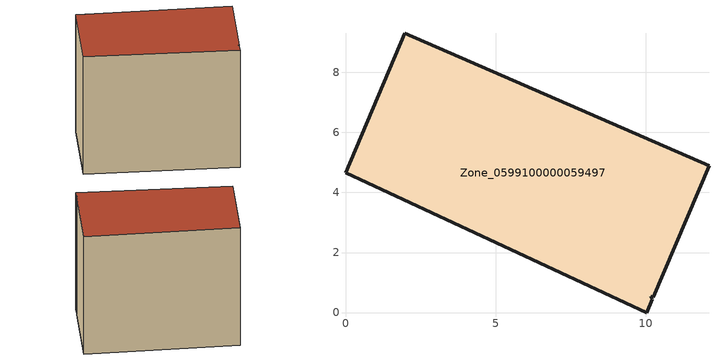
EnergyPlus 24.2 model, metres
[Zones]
Zone_0599100000059497
 floor ground (C_G): 10.22,0.44 10.03,0 0,4.65 1.97,9.3 12.11,4.89 10.25,0.52 10.17,0.55 z0
 wall outside (C_F): 10.03,0 10.22,0.44 10.17,0.55 10.25,0.52 12.11,4.89 1.97,9.3 0,4.65 10.03,0 z0:10.19
 roof outside (C_R): 10.17,0.55 10.25,0.52 12.11,4.89 1.97,9.3 0,4.65 10.03,0 10.22,0.44 z10.19
[BUILDING]
Pand.0599100000059497: North Axis=0; Terrain=City; Loads Convergence Tolerance Value=0.04; Temperature Convergence Tolerance Value=0.4; Solar Distribution=FullExterior; Maximum Number of Warmup Days=25; Minimum Number of Warmup Days=1
[Site:Location]
Rotterdam.The.Hague.AP_ZH_NLD Design_Conditions: Latitude=51.96; Longitude=4.45; Time Zone=1; Elevation=-4.5
[SITE:GROUNDTEMPERATURE:BUILDINGSURFACE]
18, 18, 18, 18, 18, 18, 18, 18, 18, 18, 18, 18
[MATERIAL] Thermal Absorptance=0.9; Solar Absorptance=0.7; Visible Absorptance=0.7
Name | Roughness | Thickness | Conductivity | Density | Specific Heat
G.TI.1946 | MediumSmooth | 0.15 | 1 | 540 | 1210
F.TI.1946 | Rough | 0.3 | 0.857143 | 1920 | 840
R.TI.1946 | MediumRough | 0.2 | 0.1 | 1500 | 1000
[CONSTRUCTION]
C_G: G.TI.1946
C_F: F.TI.1946
C_R: R.TI.1946
[ZONE]
Zone_0599100000059497: Type=1; Multiplier=1; Ceiling Height=Autocalculate; Volume=Autocalculate; Floor Area=autocalculate; Part of Total Floor Area=Yes
[ZONEINFILTRATION:DESIGNFLOWRATE]
Infil_Zone_0599100000059497: Zone or ZoneList or Space or SpaceList=Zone_0599100000059497; Schedule=AlwaysOn; Design Flow Rate Calculation Method=Flow/Area; Flow Rate per Floor Area=0.003; Constant Term Coefficient=1; Temperature Term Coefficient=0; Velocity Term Coefficient=0; Velocity Squared Term Coefficient=0
[HVACTEMPLATE:ZONE:IDEALLOADSAIRSYSTEM]
Zone_0599100000059497: Maximum Heating Supply Air Temperature=50; Minimum Cooling Supply Air Temperature=13; Maximum Heating Supply Air Humidity Ratio=0.0156; Minimum Cooling Supply Air Humidity Ratio=0.0077; Heating Limit=NoLimit; Cooling Limit=NoLimit; Dehumidification Control Type=ConstantSensibleHeatRatio; Cooling Sensible Heat Ratio=0.7; Dehumidification Setpoint=60; Humidification Control Type=None; Humidification Setpoint=30; Outdoor Air Method=None; Outdoor Air Flow Rate per Person=0.00944; Outdoor Air Flow Rate per Zone Floor Area=0; Outdoor Air Flow Rate per Zone=0; Demand Controlled Ventilation Type=None; Outdoor Air Economizer Type=NoEconomizer; Heat Recovery Type=None; Sensible Heat Recovery Effectiveness=0.7; Latent Heat Recovery Effectiveness=0.65
[ZONECONTROL:THERMOSTAT]
ThermostatControl_Zone_0599100000059497: Zone or ZoneList=Zone_0599100000059497; Control Type Schedule=DualSetpointControlType; Control 1=Thermostat_Zone_0599100000059497; Temperature Difference Between Cutout And Setpoint=0
[THERMOSTATSETPOINT:DUALSETPOINT]
Thermostat_Zone_0599100000059497: Heating Setpoint Temperature Schedule=HeatingSetpoint_Zone_0599100000059497; Cooling Setpoint Temperature Schedule=CoolingSetpoint_Zone_0599100000059497
[SCHEDULE:COMPACT]
HeatingSetpoint_Zone_0599100000059497: Through: 12/31, For: AllDays, Until: 24:00, 21
CoolingSetpoint_Zone_0599100000059497: Through: 12/31, For: AllDays, Until: 24:00, 24
DualSetpointControlType: Through: 12/31, For: AllDays, Until: 24:00, 4
AlwaysOn: Through: 12/31, For: AllDays, Until: 24:00, 1
